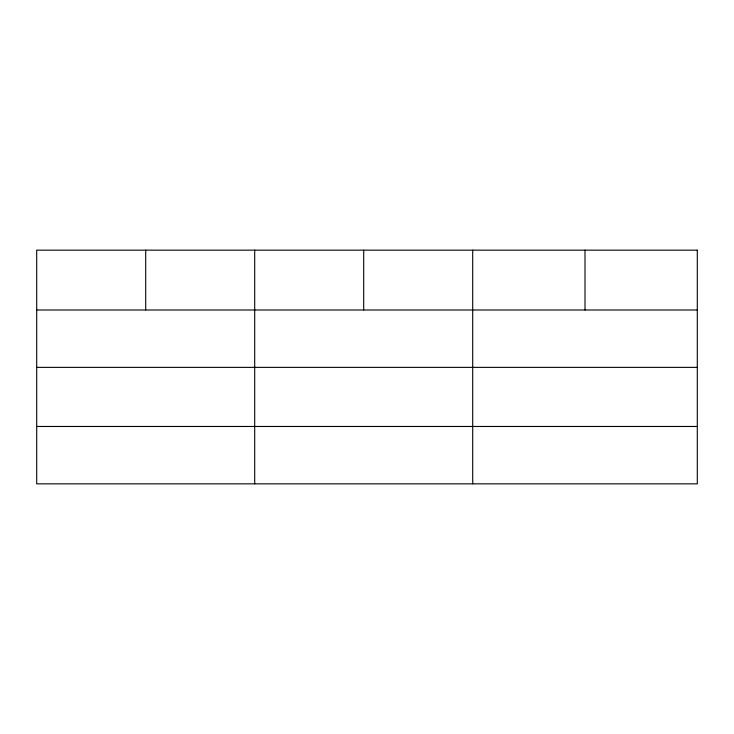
<?xml version="1.0" encoding="UTF-8"?>
<svg xmlns="http://www.w3.org/2000/svg" width="734" height="734" viewBox="0 0 734 734"><rect width="100%" height="100%" fill="white"/><g stroke="black" fill="none" stroke-linecap="round" stroke-linejoin="round"><path stroke-width="1.1" d="M36.7 309.996L697.3 309.996M36.7 367.367L697.3 367.367M36.7 426.472L697.3 426.472M584.998 250.156L584.998 309.996M472.696 250.156L472.696 483.844M363.697 250.156L363.697 309.996M254.698 250.156L254.698 483.844M145.699 250.156L145.699 309.996M697.3 250.156L36.7 250.156L36.7 483.844L697.3 483.844L697.3 250.156"/></g></svg>
